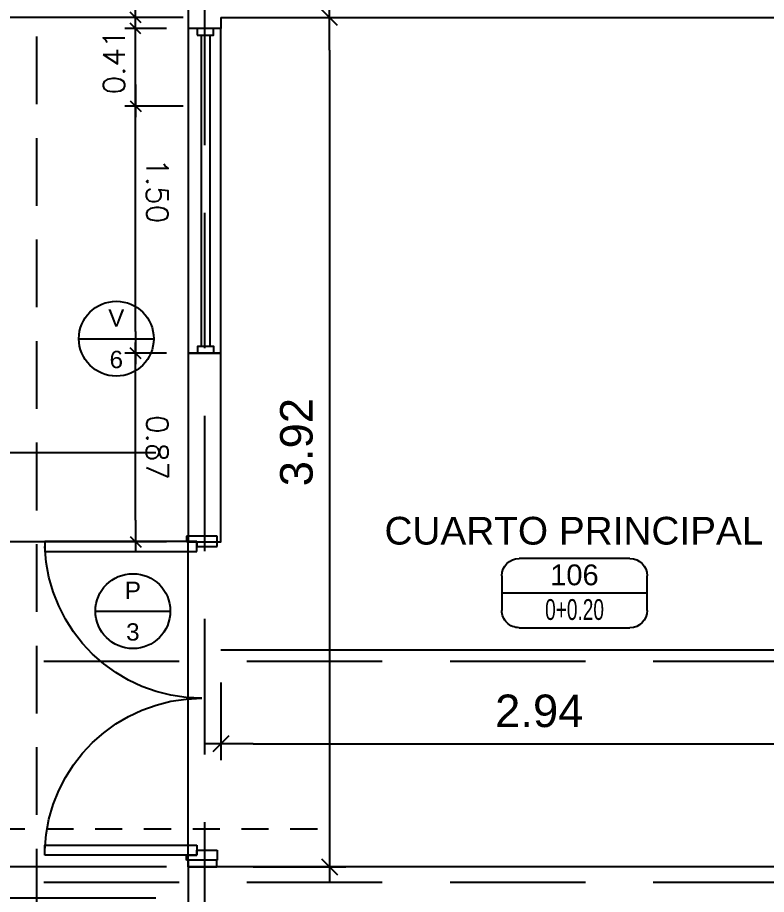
# Model space of a CAD drawing. Header units: millimetres. Extents: x 3 to 131, y 46 to 75.
# Drawn here: x 110.746 to 114.202, y 54.175 to 58.223 of the extents above; entities that cross this region are included whole.
import ezdxf
from ezdxf.enums import TextEntityAlignment as Align

# ---------------------------------------------------------------- set-up
doc = ezdxf.new("R2010")
doc.units = ezdxf.units.MM
doc.header["$LTSCALE"] = 0.5
for name, pattern in [('CENTER2', [28.575, 19.05, -3.175, 3.175, -3.175]), ('HIDDEN2', [0.1875, 0.125, -0.0625]), ('PROYECCION', [19.05, 12.7, -6.35])]:
    doc.linetypes.add(name, pattern=pattern)
for name, color, linetype in [('AMBIENTE', 3, 'Continuous'), ('COTAS', 1, 'Continuous'), ('EJES', 251, 'CENTER2'), ('Paredes', 5, 'Continuous'), ('PUERTAS', 1, 'Continuous'), ('SIMBOLOGIA', 2, 'Continuous'), ('SIMPUERTASYVENTANAS', 2, 'Continuous'), ('TECHO', 2, 'Continuous'), ('VENTANA', 2, 'Continuous')]:
    doc.layers.add(name, color=color, linetype=linetype)
doc.styles.add('A', font='arial.ttf')
doc.styles.add('arial', font='arial.ttf')
doc.styles.add('ROMANS', font='romans.shx')
doc.styles.add('Swis721', font='swissk.ttf')
doc.styles.add('Technical', font='', dxfattribs={"width": 0.8})
doc.styles.get('Technical').set_extended_font_data('Technical')
doc.dimstyles.new('DIM 50', dxfattribs={"dimscale": 0, "dimtxt": 0.1, "dimasz": 0.1, "dimexe": 0.05, "dimexo": 0.1, "dimgap": 0.05, "dimtad": 1, "dimzin": 0, "dimdsep": 46, "dimtxsty": 'ROMANS', "dimblk": 'COTA', "dimcen": 0.05, "dimdle": 0.075, "dimclrd": 1, "dimclre": 1, "dimclrt": 3, "dimaunit": 1, "dimadec": 0, "dimazin": 0, "dimtfac": 0.75, "dimtix": 1, "dimtmove": 2, "dimatfit": 3, "dimfxl": 0.075, "dimtvp": 1.5, "dimtolj": 1, "dimtzin": 0, "dimarcsym": 0})
doc.dimstyles.new('DIM 75', dxfattribs={"dimscale": 0, "dimtxt": 0.15, "dimasz": 0.15, "dimexe": 0.075, "dimexo": 0.15, "dimgap": 0.075, "dimtad": 1, "dimzin": 0, "dimdsep": 46, "dimtxsty": 'ROMANS', "dimblk": 'COTA', "dimcen": 0.075, "dimdle": 0.075, "dimclrd": 256, "dimclre": 256, "dimclrt": 256, "dimaunit": 1, "dimadec": 0, "dimazin": 0, "dimtfac": 0.75, "dimtix": 1, "dimtmove": 2, "dimatfit": 3, "dimfxl": 0.075, "dimtvp": 1.5, "dimtolj": 1, "dimtzin": 0, "dimarcsym": 0})

# ---------------------------------------------------------------- blocks, each defined once
blk = doc.blocks.new('Ambiente1')
at = {"color": 3}
for p, q in [((-0.01222, -0.289), (0.00376, -0.289)), ((-0.01472, -0.2965), (-0.01472, -0.2915)), ((0.00626, -0.2915), (0.00626, -0.2965)), ((-0.01472, -0.294), (0.00626, -0.294)), ((0.00376, -0.299), (-0.01222, -0.299))]:
    blk.add_line(p, q, dxfattribs=at)
for centre, start, end in [((-0.01222, -0.2915), 90, 180), ((0.00376, -0.2915), 0, 90), ((-0.01222, -0.2965), 180, 270), ((0.00376, -0.2965), 270, 0)]:
    blk.add_arc(centre, 0.0025, start, end, dxfattribs=at)
at = {"style": 'Swis721', "flags": 4}
for p in [(-0.00416, -0.28315), (-0.00416, -0.28765)]:
    blk.add_attdef('1', text='', height=0.003, dxfattribs=at).set_placement(p, align=Align.CENTER)
at = {"style": 'ROMANS', "width": 0.9, "flags": 4}
for p in [(-0.00423, -0.2915), (-0.00423, -0.2965)]:
    blk.add_attdef('1', text='', height=0.0024, dxfattribs=at).set_placement(p, align=Align.MIDDLE_CENTER)
blk = doc.blocks.new('TECHO')
at = {"layer": 'TECHO', "color": 8, "linetype": 'HIDDEN2', "ltscale": 5}
blk.add_lwpolyline([(4.16, 59.2505), (4.16, 59.2505), (0.4142, 59.2505), (0, 59.2505), (0, 49.1603), (0, 48.9104), (4.7242, 48.9104), (5.1242, 48.9104), (5.1242, 52.6453)], dxfattribs=at)
blk = doc.blocks.new('COTA')
at = {"color": 4}
blk.add_line((-0.247, -0.249), (0.247, 0.249), dxfattribs=at)
at = {"color": 1}
blk.add_line((-1.001, -0.001), (0.495, -0.001), dxfattribs=at)
blk = doc.blocks.new('*D117')
at = {"layer": 'COTAS', "lineweight": -2, "transparency": 16777216}
for p, q in [((111.6839, 55.1529), (111.6839, 54.7949)), ((114.6239, 54.4529), (114.6239, 54.9449)), ((111.8339, 54.8699), (114.4739, 54.8699))]:
    blk.add_line(p, q, dxfattribs=at)
at = {"layer": 'DEFPOINTS', "color": 0, "transparency": 16777216}
for p in [(111.6839, 55.3029), (114.6239, 54.8699), (114.6239, 54.3029)]:
    blk.add_point(p, dxfattribs=at)
at = {"layer": 'COTAS', "lineweight": -2, "transparency": 16777216, "xscale": 0.15, "yscale": 0.15, "zscale": 0.15, "rotation": 180}
blk.add_blockref('COTA', (111.6839, 54.8699), dxfattribs=at)
at = {"layer": 'COTAS', "lineweight": -2, "transparency": 16777216, "xscale": 0.15, "yscale": 0.15, "zscale": 0.15}
blk.add_blockref('COTA', (114.6239, 54.8699), dxfattribs=at)
at = {"layer": 'COTAS', "transparency": 16777216, "insert": (113.1539, 55.0215), "char_height": 0.15, "attachment_point": 5, "style": 'A'}
blk.add_mtext('\\A1;2.94', dxfattribs=at)
blk = doc.blocks.new('*D121')
at = {"layer": 'COTAS', "lineweight": -2, "transparency": 16777216}
for p, q in [((111.3839, 54.1578), (110.2822, 54.1578)), ((110.3572, 52.8578), (110.3572, 54.0078)), ((111.3839, 52.7078), (110.2822, 52.7078))]:
    blk.add_line(p, q, dxfattribs=at)
at = {"layer": 'DEFPOINTS', "color": 0, "transparency": 16777216}
for p in [(110.3572, 54.1578), (111.5339, 54.1578), (111.5339, 52.7078)]:
    blk.add_point(p, dxfattribs=at)
at = {"layer": 'COTAS', "lineweight": -2, "transparency": 16777216, "xscale": 0.15, "yscale": 0.15, "zscale": 0.15}
for p, rotation in [((110.3572, 54.1578), 90), ((110.3572, 52.7078), 270)]:
    blk.add_blockref('COTA', p, dxfattribs=dict(at, rotation=rotation))
at = {"layer": 'COTAS', "transparency": 16777216, "insert": (110.2056, 53.4328), "char_height": 0.15, "attachment_point": 5, "rotation": 90, "style": 'A'}
blk.add_mtext('\\A1;1.45', dxfattribs=at)
blk = doc.blocks.new('*D78')
at = {"layer": 'COTAS', "lineweight": -2, "transparency": 16777216}
for p, q in [((111.3838, 55.8029), (110.2822, 55.8029)), ((110.3572, 54.4529), (110.3572, 55.6529)), ((111.3839, 54.3029), (110.2822, 54.3029))]:
    blk.add_line(p, q, dxfattribs=at)
at = {"layer": 'DEFPOINTS', "color": 0, "transparency": 16777216}
for p in [(110.3572, 55.8029), (111.5338, 55.8029), (111.5339, 54.3029)]:
    blk.add_point(p, dxfattribs=at)
at = {"layer": 'COTAS', "lineweight": -2, "transparency": 16777216, "xscale": 0.15, "yscale": 0.15, "zscale": 0.15}
for p, rotation in [((110.3572, 55.8029), 90), ((110.3572, 54.3029), 270)]:
    blk.add_blockref('COTA', p, dxfattribs=dict(at, rotation=rotation))
at = {"layer": 'COTAS', "transparency": 16777216, "insert": (110.2056, 55.0529), "char_height": 0.15, "attachment_point": 5, "rotation": 90, "style": 'A'}
blk.add_mtext('\\A1;1.50', dxfattribs=at)
blk = doc.blocks.new('*D79')
at = {"layer": 'COTAS', "lineweight": -2, "transparency": 16777216}
for p, q in [((111.384, 58.3729), (110.2822, 58.3729)), ((110.3572, 56.3629), (110.3572, 58.2229)), ((111.3841, 56.2129), (110.2822, 56.2129))]:
    blk.add_line(p, q, dxfattribs=at)
at = {"layer": 'DEFPOINTS', "color": 0, "transparency": 16777216}
for p in [(110.3572, 58.3729), (111.534, 58.3729), (111.5341, 56.2129)]:
    blk.add_point(p, dxfattribs=at)
at = {"layer": 'COTAS', "lineweight": -2, "transparency": 16777216, "xscale": 0.15, "yscale": 0.15, "zscale": 0.15}
for p, rotation in [((110.3572, 58.3729), 90), ((110.3572, 56.2129), 270)]:
    blk.add_blockref('COTA', p, dxfattribs=dict(at, rotation=rotation))
at = {"layer": 'COTAS', "transparency": 16777216, "insert": (110.2056, 57.2929), "char_height": 0.15, "attachment_point": 5, "rotation": 90, "style": 'A'}
blk.add_mtext('\\A1;2.16', dxfattribs=at)
blk = doc.blocks.new('*D83')
at = {"layer": 'COTAS', "lineweight": -2, "transparency": 16777216}
for p, q in [((112.1611, 58.2229), (112.2605, 58.2229)), ((112.1855, 58.0729), (112.1855, 54.4529)), ((111.8339, 54.3029), (112.2605, 54.3029))]:
    blk.add_line(p, q, dxfattribs=at)
at = {"layer": 'DEFPOINTS', "color": 0, "transparency": 16777216}
for p in [(112.0111, 58.2229), (111.6839, 54.3029), (112.1855, 54.3029)]:
    blk.add_point(p, dxfattribs=at)
at = {"layer": 'COTAS', "lineweight": -2, "transparency": 16777216, "xscale": 0.15, "yscale": 0.15, "zscale": 0.15}
for p, rotation in [((112.1855, 58.2229), 90), ((112.1855, 54.3029), 270)]:
    blk.add_blockref('COTA', p, dxfattribs=dict(at, rotation=rotation))
at = {"layer": 'COTAS', "transparency": 16777216, "insert": (112.0338, 56.2629), "char_height": 0.15, "attachment_point": 5, "rotation": 90, "style": 'A'}
blk.add_mtext('\\A1;3.92', dxfattribs=at)
blk = doc.blocks.new('simbols')
at = {"layer": 'EJES', "linetype": 'HIDDEN2', "ltscale": 10}
for p, q in [((-0.0579, 63.3316), (-0.0579, 48.6712)), ((17.6377, 54.6979), (-3.972, 54.6979)), ((17.6377, 53.6779), (-3.972, 53.6779))]:
    blk.add_line(p, q, dxfattribs=at)
at = {"layer": 'SIMBOLOGIA', "color": 6, "linetype": 'HIDDEN2', "ltscale": 2}
blk.add_lwpolyline([(0.4629, 53.9238), (-3.6466, 53.9238)], dxfattribs=at)
blk = doc.blocks.new('PUERTA ABATIBLE SENCILLA-160')
at = {"layer": 'PUERTAS'}
for p, q in [((-1.4754, 0.0187), (-1.4754, 0.7213)), ((-1.4754, 0.7213), (-1.4286, 0.7213)), ((-1.4286, 0.7213), (-1.4286, 0.0187)), ((-0.0703, 0.7213), (-0.0703, 0.0187)), ((-0.0234, 0.7213), (-0.0703, 0.7213)), ((-0.0234, 0.0187), (-0.0234, 0.7213)), ((-1.4988, -0.075), (-1.4988, 0.0655)), ((-1.4988, 0.0655), (-1.4754, 0.0655)), ((-1.4754, 0.0655), (-1.4754, 0.0187)), ((0, 0.0655), (-0.0234, 0.0655)), ((-0.0234, 0.0655), (-0.0234, 0.0187)), ((0, -0.075), (0, 0.0655)), ((-1.4754, 0.0187), (-1.452, 0.0187)), ((-1.4286, 0.0187), (-1.4754, 0.0187)), ((-1.452, 0.0187), (-1.452, -0.075)), ((-0.0703, 0.0187), (-0.0234, 0.0187)), ((-0.0468, 0.0187), (-0.0468, -0.075)), ((-0.0234, 0.0187), (-0.0468, 0.0187)), ((-1.452, -0.075), (-1.4988, -0.075)), ((-0.0468, -0.075), (0, -0.075))]:
    blk.add_line(p, q, dxfattribs=at)
at = {"layer": 'PUERTAS', "color": 1, "linetype": 'PROYECCION'}
for centre, start, end in [((-1.4756, -0.0047), 0, 88.135), ((-0.0232, -0.0047), 91.865, 180)]:
    blk.add_arc(centre, 0.7262, start, end, dxfattribs=at)
blk = doc.blocks.new('A$C14F95152')
at = {"color": 2}
blk.add_line((-0.27, 0), (0.27, 0), dxfattribs=at)
blk.add_circle((0, 0), 0.27, dxfattribs=at)
at = {"color": 2, "style": 'ROMANS', "width": 1.3, "flags": 4}
blk.add_attdef('S', text='', height=0.12, dxfattribs=at).set_placement((0, 0.15), align=Align.MIDDLE_CENTER)
at = {"color": 2, "style": 'ROMANS', "width": 1.3}
blk.add_attdef('SIMBOLO', text='', height=0.12, dxfattribs=at).set_placement((0, -0.15), align=Align.MIDDLE_CENTER)
blk = doc.blocks.new('*D141')
at = {"layer": 'DEFPOINTS', "color": 1, "lineweight": -2, "ltscale": 0.5, "transparency": 16777216}
for p, q in [((111.4339, 58.1729), (111.2409, 58.1729)), ((111.2909, 56.7729), (111.2909, 58.0729)), ((111.4339, 56.6729), (111.2409, 56.6729))]:
    blk.add_line(p, q, dxfattribs=at)
at = {"layer": 'DEFPOINTS', "color": 0, "ltscale": 0.5, "transparency": 16777216}
for p in [(111.2909, 58.1729), (111.5339, 58.1729), (111.5339, 56.6729)]:
    blk.add_point(p, dxfattribs=at)
at = {"layer": 'DEFPOINTS', "color": 1, "lineweight": -2, "ltscale": 0.5, "transparency": 16777216, "xscale": 0.1, "yscale": 0.1, "zscale": 0.1}
for p, rotation in [((111.2909, 58.1729), 90.00017804002474), ((111.2909, 56.6729), 270.0001780400248)]:
    blk.add_blockref('COTA', p, dxfattribs=dict(at, rotation=rotation))
at = {"layer": 'DEFPOINTS', "color": 3, "ltscale": 0.5, "transparency": 16777216, "insert": (111.3909, 57.4229), "char_height": 0.1, "attachment_point": 5, "rotation": 270.0002, "style": 'ROMANS'}
blk.add_mtext('\\A1;1.50', dxfattribs=at)
blk = doc.blocks.new('*D142')
at = {"layer": 'DEFPOINTS', "color": 1, "lineweight": -2, "ltscale": 0.5, "transparency": 16777216}
for p, q in [((111.4339, 56.6729), (111.2409, 56.6729)), ((111.291, 55.9028), (111.2909, 56.5729)), ((111.4339, 55.8029), (111.241, 55.8028))]:
    blk.add_line(p, q, dxfattribs=at)
at = {"layer": 'DEFPOINTS', "color": 0, "ltscale": 0.5, "transparency": 16777216}
for p in [(111.2909, 56.6729), (111.5339, 56.6729), (111.5339, 55.8029)]:
    blk.add_point(p, dxfattribs=at)
at = {"layer": 'DEFPOINTS', "color": 1, "lineweight": -2, "ltscale": 0.5, "transparency": 16777216, "xscale": 0.1, "yscale": 0.1, "zscale": 0.1}
for p, rotation in [((111.2909, 56.6729), 90.00438604805639), ((111.291, 55.8028), 270.0043860480564)]:
    blk.add_blockref('COTA', p, dxfattribs=dict(at, rotation=rotation))
at = {"layer": 'DEFPOINTS', "color": 3, "ltscale": 0.5, "transparency": 16777216, "insert": (111.3909, 56.2379), "char_height": 0.1, "attachment_point": 5, "rotation": 270.0044, "style": 'ROMANS'}
blk.add_mtext('\\A1;0.87', dxfattribs=at)
blk = doc.blocks.new('*D109')
at = {"layer": 'DEFPOINTS', "color": 1, "lineweight": -2, "ltscale": 0.5, "transparency": 16777216}
for p, q in [((111.5099, 58.2229), (111.241, 58.2229)), ((111.291, 57.9131), (111.291, 58.1229)), ((111.5099, 57.8131), (111.241, 57.8131))]:
    blk.add_line(p, q, dxfattribs=at)
at = {"layer": 'DEFPOINTS', "color": 0, "ltscale": 0.5, "transparency": 16777216}
for p in [(111.291, 58.2229), (111.6099, 58.2229), (111.6099, 57.8131)]:
    blk.add_point(p, dxfattribs=at)
at = {"layer": 'DEFPOINTS', "color": 1, "lineweight": -2, "ltscale": 0.5, "transparency": 16777216, "xscale": 0.1, "yscale": 0.1, "zscale": 0.1}
for p, rotation in [((111.291, 58.2229), 90), ((111.291, 57.8131), 270)]:
    blk.add_blockref('COTA', p, dxfattribs=dict(at, rotation=rotation))
at = {"layer": 'DEFPOINTS', "color": 3, "ltscale": 0.5, "transparency": 16777216, "insert": (111.191, 58.018), "char_height": 0.1, "attachment_point": 5, "rotation": 90, "style": 'ROMANS'}
blk.add_mtext('\\A1;0.41', dxfattribs=at)
blk = doc.blocks.new('*D143')
at = {"layer": 'DEFPOINTS', "color": 1, "lineweight": -2, "ltscale": 0.5, "transparency": 16777216}
for p, q in [((111.4339, 58.2229), (109.8466, 58.2229)), ((109.8966, 54.4029), (109.8966, 58.1229)), ((111.4339, 54.3029), (109.8466, 54.3029))]:
    blk.add_line(p, q, dxfattribs=at)
at = {"layer": 'DEFPOINTS', "color": 0, "ltscale": 0.5, "transparency": 16777216}
for p in [(109.8966, 58.2229), (111.5339, 58.2229), (111.5339, 54.3029)]:
    blk.add_point(p, dxfattribs=at)
at = {"layer": 'DEFPOINTS', "color": 1, "lineweight": -2, "ltscale": 0.5, "transparency": 16777216, "xscale": 0.1, "yscale": 0.1, "zscale": 0.1}
for p, rotation in [((109.8966, 58.2229), 90), ((109.8966, 54.3029), 270)]:
    blk.add_blockref('COTA', p, dxfattribs=dict(at, rotation=rotation))
at = {"layer": 'DEFPOINTS', "color": 3, "ltscale": 0.5, "transparency": 16777216, "insert": (109.7966, 56.2629), "char_height": 0.1, "attachment_point": 5, "rotation": 90, "style": 'ROMANS'}
blk.add_mtext('\\A1;3.92', dxfattribs=at)

msp = doc.modelspace()

# ---------------------------------------------------------------- linework, layer by layer
at = {"layer": 'DEFPOINTS', "color": 5, "ltscale": 0.5}
for p, q in [((111.6839, 58.2229), (111.6839, 58.1729)), ((111.5339, 54.3029), (111.5339, 55.8029))]:
    msp.add_line(p, q, dxfattribs=at)
for points in [[(111.684, 56.6729), (111.5339, 56.6729), (111.5339, 55.8029), (111.6841, 55.8029)], [(111.5339, 54.3029), (111.6666, 54.3029), (111.6666, 54.3329), (111.5339, 54.3329)]]:
    msp.add_lwpolyline(points, close=True, dxfattribs=at)
at = {"layer": 'Paredes'}
for p, q in [((111.5339, 58.3729), (111.5339, 57.0129)), ((111.6839, 58.2229), (115.5939, 58.2229)), ((111.5339, 58.1729), (111.5339, 56.6729)), ((114.6239, 55.3029), (111.6839, 55.3029)), ((111.5339, 54.3029), (111.5339, 49.4328)), ((114.6239, 54.3029), (111.5339, 54.3029))]:
    msp.add_line(p, q, dxfattribs=at)
at = {"layer": 'Paredes', "ltscale": 0.5}
msp.add_line((111.5339, 55.8029), (111.6839, 55.8029), dxfattribs=at)
at = {"layer": 'VENTANA', "color": 1}
for p, q in [((111.5931, 58.1421), (111.5931, 56.7037)), ((111.6331, 58.1421), (111.6331, 56.7037))]:
    msp.add_line(p, q, dxfattribs=at)
at = {"layer": 'VENTANA'}
msp.add_lwpolyline([(111.5339, 56.6729), (111.6839, 56.6729), (111.6839, 58.1729), (111.5339, 58.1729), (111.5339, 56.6729)], dxfattribs=at)
at = {"layer": 'VENTANA', "color": 251, "true_color": 0x636466}
msp.add_lwpolyline([(111.5757, 58.1421), (111.6505, 58.1421), (111.6505, 58.1729), (111.5757, 58.1729)], close=True, dxfattribs=at)
at = {"layer": 'VENTANA', "color": 1}
msp.add_lwpolyline([(111.5765, 56.6729), (111.6513, 56.6729), (111.6513, 56.7037), (111.5765, 56.7037)], close=True, dxfattribs=at)

# ---------------------------------------------------------------- block references
at = {"layer": 'AMBIENTE'}
ref = msp.add_blockref('Ambiente1', (113.1812, 64.9741), dxfattribs=dict(at, xscale=-32.00000000000001, yscale=32, zscale=32, rotation=0.000456708896621194))
ref.add_attrib('1', '106', dxfattribs={"layer": '0', "height": 0.096, "rotation": 0.0005, "style": 'arial', "flags": 4}).set_placement((113.3161, 55.6501), align=Align.MIDDLE_CENTER)
ref.add_attrib('1', '0+0.20', dxfattribs={"layer": '0', "height": 0.096, "rotation": 0.0005, "style": 'Technical', "width": 0.8, "flags": 4}).set_placement((113.3166, 55.4901), align=Align.MIDDLE_CENTER)
ref.add_attrib('1', 'CUARTO PRINCIPAL', dxfattribs={"layer": '0', "height": 0.128, "rotation": 0.0005, "style": 'arial', "flags": 4}).set_placement((113.3138, 55.79), align=Align.CENTER)
at = {"layer": 'COTAS', "color": 3}
msp.add_blockref('TECHO', (110.8339, -0.1775), dxfattribs=at)
at = {"layer": 'Paredes'}
msp.add_blockref('simbols', (111.6668, 0.5524), dxfattribs=at)
at = {"layer": 'PUERTAS', "xscale": -0.9975398937930371, "yscale": 0.9975398937930371, "zscale": 0.9975398937930371, "rotation": 90}
msp.add_blockref('PUERTA ABATIBLE SENCILLA-160', (111.5918, 54.3329), dxfattribs=at)
at = {"layer": 'SIMPUERTASYVENTANAS', "color": 8}
ref = msp.add_blockref('A$C14F95152', (111.2019, 56.7404), dxfattribs=dict(at, xscale=0.6400000000000001, yscale=0.6400000000000001, zscale=0.6400000000000001))
ref.add_attrib('S', 'V', dxfattribs={"layer": '0', "color": 2, "height": 0.08, "style": 'arial', "flags": 4}).set_placement((111.2019, 56.8364), align=Align.MIDDLE_CENTER)
ref.add_attrib('SIMBOLO', '6', dxfattribs={"layer": '0', "color": 2, "height": 0.08, "style": 'arial'}).set_placement((111.2019, 56.6444), align=Align.MIDDLE_CENTER)
at = {"layer": 'SIMPUERTASYVENTANAS'}
ref = msp.add_blockref('A$C14F95152', (111.2784, 55.4828), dxfattribs=dict(at, xscale=0.6400000000000001, yscale=0.6400000000000001, zscale=0.6400000000000001))
ref.add_attrib('S', 'P', dxfattribs={"layer": '0', "color": 2, "height": 0.08, "style": 'arial', "flags": 4}).set_placement((111.2784, 55.5788), align=Align.MIDDLE_CENTER)
ref.add_attrib('SIMBOLO', '3', dxfattribs={"layer": '0', "color": 2, "height": 0.08, "style": 'arial'}).set_placement((111.2784, 55.3868), align=Align.MIDDLE_CENTER)

# ---------------------------------------------------------------- dimensions: what is measured, and where the dimension line sits
at = {"layer": 'COTAS', "color": 3}
for base, p1, p2, picture, middle in [((110.3572, 58.3729), (111.5341, 56.2129), (111.534, 58.3729), '*D79', (110.2056, 57.2929)), ((112.1855, 54.3029), (112.0111, 58.2229), (111.6839, 54.3029), '*D83', (112.0338, 56.2629)), ((110.3572, 55.8029), (111.5339, 54.3029), (111.5338, 55.8029), '*D78', (110.2056, 55.0529)), ((110.3572, 54.1578), (111.5339, 52.7078), (111.5339, 54.1578), '*D121', (110.2056, 53.4328))]:
    dim = msp.add_linear_dim(base=base, p1=p1, p2=p2, angle=90, dimstyle='DIM 75', override={"dimscale": 1, "dimtxsty": 'A'}, dxfattribs=at)
    dim.commit()
    dim.dimension.update_dxf_attribs({"geometry": picture, "text_midpoint": middle})
dim = msp.add_linear_dim(base=(114.6239, 54.8699), p1=(111.6839, 55.3029), p2=(114.6239, 54.3029), dimstyle='DIM 75', override={"dimscale": 1, "dimtxsty": 'A'}, dxfattribs=at)
dim.commit()
dim.dimension.update_dxf_attribs({"geometry": '*D117', "text_midpoint": (113.1539, 55.0215)})
at = {"layer": 'DEFPOINTS', "color": 5, "ltscale": 0.5}
for base, p1, p2, picture, middle in [((109.8966, 58.2229), (111.5339, 54.3029), (111.5339, 58.2229), '*D143', (109.7966, 56.2629)), ((111.291, 58.2229), (111.6099, 57.8131), (111.6099, 58.2229), '*D109', (111.191, 58.018))]:
    dim = msp.add_linear_dim(base=base, p1=p1, p2=p2, angle=90, dimstyle='DIM 50', override={"dimscale": 1}, dxfattribs=at)
    dim.commit()
    dim.dimension.update_dxf_attribs({"geometry": picture, "text_midpoint": middle})
for p1, p2, picture, middle in [((111.5339, 56.6729), (111.5339, 58.1729), '*D141', (111.3909, 57.4229)), ((111.5339, 55.8029), (111.5339, 56.6729), '*D142', (111.3909, 56.2379))]:
    dim = msp.add_aligned_dim(p1=p1, p2=p2, distance=0.243, dimstyle='DIM 50', override={"dimscale": 1}, dxfattribs=at)
    dim.commit()
    dim.dimension.update_dxf_attribs({"geometry": picture, "text_midpoint": middle})

doc.saveas('drawing.dxf')
